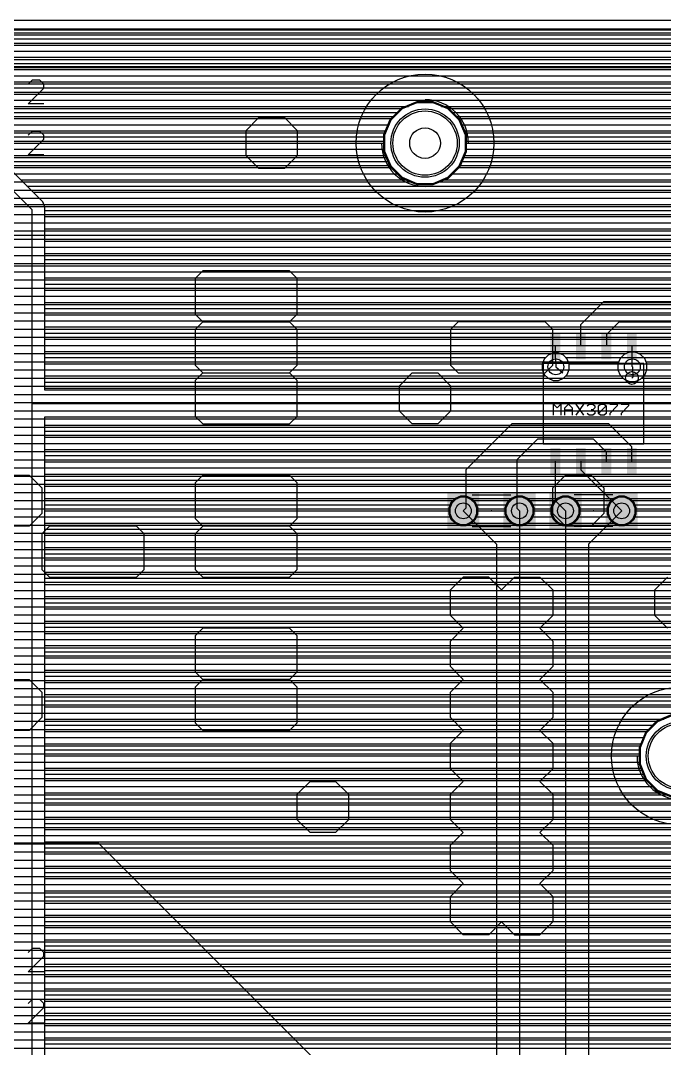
# Model space of a CAD drawing. Extents: x -0.45 to 6.54, y 0 to 7.98.
# Drawn here: x 3.868 to 5.129, y 5.967 to 7.98 of the extents above; entities that cross this region are included whole.
import ezdxf

# ---------------------------------------------------------------- set-up
doc = ezdxf.new("R2010")
doc.units = 0
for name, color, linetype in [('1', 22, 'CONTINUOUS'), ('15', 2, 'CONTINUOUS'), ('16', 175, 'CONTINUOUS'), ('18', 4, 'CONTINUOUS'), ('19', 53, 'CONTINUOUS'), ('2', 3, 'CONTINUOUS'), ('20', 6, 'CONTINUOUS'), ('21', 253, 'CONTINUOUS'), ('22', 253, 'CONTINUOUS'), ('23', 7, 'CONTINUOUS'), ('49', 253, 'CONTINUOUS'), ('51', 253, 'CONTINUOUS')]:
    doc.layers.add(name, color=color, linetype=linetype)

# ---------------------------------------------------------------- blocks, each defined once
blk = doc.blocks.new('RECT')
blk.add_solid([(-0.5, -0.5), (0.5, -0.5), (-0.5, 0.5), (0.5, 0.5)])
blk = doc.blocks.new('ROUNDV')
blk.add_circle((0, 0), 0.5)

msp = doc.modelspace()

# ---------------------------------------------------------------- linework, layer by layer
at = {"layer": '1'}
for p, q in [((4.965, 7.385), (5.01, 7.43)), ((5.01, 7.43), (5.64, 7.43)), ((5.016, 7.366), (5.04, 7.39)), ((5.04, 7.39), (5.7, 7.39)), ((4.965, 7.3425), (4.965, 7.385)), ((5.016, 7.3435), (5.016, 7.366)), ((4.915, 7.3425), (4.915, 7.325)), ((5.016, 7.3435), (5.015, 7.3425)), ((5.065, 7.3425), (5.065, 7.303)), ((4.915, 7.325), (4.916, 7.302)), ((5.065, 7.303), (5.066, 7.302)), ((4.83, 7.19), (4.74, 7.1)), ((5.02, 7.19), (4.83, 7.19)), ((5.065, 7.145), (5.02, 7.19)), ((4.88, 7.16), (4.84, 7.12)), ((4.99, 7.16), (4.88, 7.16)), ((5.015, 7.135), (4.99, 7.16)), ((5.015, 7.1175), (5.015, 7.135)), ((5.065, 7.1175), (5.065, 7.145)), ((4.84, 7.12), (4.84, 7.025118)), ((4.915, 7.1175), (4.915, 7.039882)), ((4.965, 7.1175), (4.965, 7.100118)), ((4.74, 7.1), (4.74, 7.025118)), ((4.965, 7.100118), (5.045118, 7.02)), ((4.74, 7.025118), (4.734882, 7.02)), ((4.84, 7.025118), (4.845118, 7.02)), ((4.915, 7.039882), (4.934882, 7.02)), ((4.734882, 7.02), (4.735, 7.02)), ((4.845118, 7.02), (4.845, 7.02)), ((4.934882, 7.02), (4.935, 7.02)), ((5.045118, 7.02), (5.045, 7.02)), ((3.82, 6.37), (4.02, 6.37)), ((4.02, 6.37), (5.29, 5.1))]:
    msp.add_line(p, q, dxfattribs=at)
at = {"layer": '15'}
for p, q in [((3.71, 7.62), (5.54, 7.62)), ((3.75, 7.56), (5.58, 7.56)), ((3.79, 7.5), (5.62, 7.5)), ((4.735, 7.02), (4.8, 6.955)), ((4.845, 7.02), (4.845, 3.875)), ((4.935, 7.02), (4.935, 4.005)), ((5.045, 7.02), (4.98, 6.955)), ((4.8, 6.955), (4.8, 3.83)), ((4.98, 6.955), (4.98, 4.11))]:
    msp.add_line(p, q, dxfattribs=at)
at = {"layer": '16'}
for p, q in [((0.140823, 7.952), (6.239177, 7.952)), ((0.2, 7.962), (6.18, 7.962)), ((0.107108, 7.936), (6.272892, 7.936)), ((0.085484, 7.92), (6.294515, 7.92)), ((0.368488, 7.904), (6.312436, 7.904)), ((0.40224, 7.888), (6.325196, 7.888)), ((3.788811, 7.872), (5.331189, 7.872)), ((3.803, 7.856), (5.317, 7.856)), ((3.803, 7.84), (5.317, 7.84)), ((3.803, 7.824), (5.317, 7.824)), ((4.64389, 7.82099), (4.614123, 7.80866)), ((4.67611, 7.82099), (4.64389, 7.82099)), ((4.705877, 7.80866), (4.67611, 7.82099)), ((0.443, 7.792), (4.597463, 7.792)), ((3.788811, 7.808), (4.613463, 7.808)), ((4.614123, 7.80866), (4.59134, 7.785877)), ((4.72866, 7.785877), (4.705877, 7.80866)), ((4.706537, 7.808), (5.331189, 7.808)), ((4.722537, 7.792), (6.361326, 7.792)), ((3.784811, 7.776), (4.587249, 7.776)), ((4.59134, 7.785877), (4.57901, 7.75611)), ((4.74099, 7.75611), (4.72866, 7.785877)), ((4.732751, 7.776), (5.335189, 7.776)), ((3.800811, 7.76), (4.580621, 7.76)), ((4.57901, 7.75611), (4.57901, 7.72389)), ((4.739379, 7.76), (5.319189, 7.76)), ((4.74099, 7.72389), (4.74099, 7.75611)), ((3.803, 7.744), (4.57901, 7.744)), ((4.74099, 7.744), (5.317, 7.744)), ((3.792811, 7.712), (4.583935, 7.712)), ((3.803, 7.728), (4.57901, 7.728)), ((4.57901, 7.72389), (4.59134, 7.694123)), ((4.72866, 7.694123), (4.74099, 7.72389)), ((4.736065, 7.712), (5.327189, 7.712)), ((4.74099, 7.728), (5.317, 7.728)), ((3.683882, 7.696), (4.590562, 7.696)), ((4.59134, 7.694123), (4.614123, 7.67134)), ((4.705877, 7.67134), (4.72866, 7.694123)), ((4.729437, 7.696), (6.136118, 7.696)), ((0.018, 7.68), (4.605463, 7.68)), ((4.614123, 7.67134), (4.64389, 7.65901)), ((4.67611, 7.65901), (4.705877, 7.67134)), ((4.714537, 7.68), (6.362, 7.68)), ((0.018, 7.664), (4.631843, 7.664)), ((4.64389, 7.65901), (4.67611, 7.65901)), ((4.688157, 7.664), (6.362, 7.664)), ((0.018, 7.648), (6.362, 7.648)), ((0.018, 7.632), (6.362, 7.632)), ((0.018, 7.616), (6.362, 7.616)), ((0.018, 7.6), (6.362, 7.6)), ((0.018, 7.584), (6.362, 7.584)), ((0.018, 7.568), (6.362, 7.568)), ((0.018, 7.552), (6.362, 7.552)), ((0.018, 7.536), (6.362, 7.536)), ((0.018, 7.52), (6.362, 7.52)), ((0.018, 7.504), (6.362, 7.504)), ((0.018, 7.488), (6.362, 7.488)), ((0.018, 7.472), (6.362, 7.472)), ((0.018, 7.456), (6.362, 7.456)), ((0.018, 7.44), (6.362, 7.44)), ((0.018, 7.424), (6.362, 7.424)), ((0.018, 7.408), (6.362, 7.408)), ((0.018, 7.392), (6.362, 7.392)), ((0.018, 7.376), (6.362, 7.376)), ((0.018, 7.36), (6.362, 7.36)), ((0.018, 7.344), (6.362, 7.344)), ((0.018, 7.328), (5.054296, 7.328)), ((5.060331, 7.3305), (5.049856, 7.326161)), ((5.071669, 7.3305), (5.060331, 7.3305)), ((5.082144, 7.326161), (5.071669, 7.3305)), ((5.077704, 7.328), (6.362, 7.328)), ((0.018, 7.312), (5.039294, 7.312)), ((5.041839, 7.318144), (5.0375, 7.307669)), ((5.0375, 7.307669), (5.0375, 7.296331)), ((5.049856, 7.326161), (5.041839, 7.318144)), ((5.090161, 7.318144), (5.082144, 7.326161)), ((5.0945, 7.307669), (5.090161, 7.318144)), ((5.092706, 7.312), (6.362, 7.312)), ((5.0945, 7.296331), (5.0945, 7.307669)), ((0.018, 7.296), (5.037637, 7.296)), ((4.916, 7.302), (4.93, 7.29)), ((5.0375, 7.296331), (5.041839, 7.285856)), ((5.090161, 7.285856), (5.0945, 7.296331)), ((5.094363, 7.296), (6.362, 7.296)), ((0.018, 7.28), (5.047695, 7.28)), ((5.041839, 7.285856), (5.049856, 7.277839)), ((5.049856, 7.277839), (5.060331, 7.2735)), ((5.060331, 7.2735), (5.071669, 7.2735)), ((5.071669, 7.2735), (5.082144, 7.277839)), ((5.082144, 7.277839), (5.090161, 7.285856)), ((5.084305, 7.28), (6.362, 7.28)), ((0.018, 7.264), (6.362, 7.264)), ((0.018, 7.248), (6.362, 7.248)), ((0.018, 7.232), (6.362, 7.232)), ((0.018, 7.216), (6.362, 7.216)), ((0.018, 7.2), (6.362, 7.2)), ((0.018, 7.184), (6.362, 7.184)), ((0.018, 7.168), (6.362, 7.168)), ((0.018, 7.152), (6.362, 7.152)), ((0.018, 7.136), (6.362, 7.136)), ((0.018, 7.12), (6.362, 7.12)), ((0.018, 7.104), (6.362, 7.104)), ((0.018, 7.088), (6.362, 7.088)), ((0.018, 7.072), (6.362, 7.072)), ((0.018, 7.056), (6.362, 7.056)), ((4.729331, 7.0485), (4.718856, 7.044161)), ((4.740669, 7.0485), (4.729331, 7.0485)), ((4.751144, 7.044161), (4.740669, 7.0485)), ((4.839331, 7.0485), (4.828856, 7.044161)), ((4.850669, 7.0485), (4.839331, 7.0485)), ((4.861144, 7.044161), (4.850669, 7.0485)), ((4.929331, 7.0485), (4.918856, 7.044161)), ((4.940669, 7.0485), (4.929331, 7.0485)), ((4.951144, 7.044161), (4.940669, 7.0485)), ((5.039331, 7.0485), (5.028856, 7.044161)), ((5.050669, 7.0485), (5.039331, 7.0485)), ((5.061144, 7.044161), (5.050669, 7.0485)), ((0.018, 7.04), (4.714695, 7.04)), ((4.710839, 7.036144), (4.7065, 7.025669)), ((4.7065, 7.025669), (4.7065, 7.014331)), ((4.718856, 7.044161), (4.710839, 7.036144)), ((4.759161, 7.036144), (4.751144, 7.044161)), ((4.755305, 7.04), (4.824695, 7.04)), ((4.7635, 7.025669), (4.759161, 7.036144)), ((4.7635, 7.014331), (4.7635, 7.025669)), ((4.820839, 7.036144), (4.8165, 7.025669)), ((4.8165, 7.025669), (4.8165, 7.014331)), ((4.828856, 7.044161), (4.820839, 7.036144)), ((4.869161, 7.036144), (4.861144, 7.044161)), ((4.865305, 7.04), (4.914695, 7.04)), ((4.8735, 7.025669), (4.869161, 7.036144)), ((4.8735, 7.014331), (4.8735, 7.025669)), ((4.910839, 7.036144), (4.9065, 7.025669)), ((4.9065, 7.025669), (4.9065, 7.014331)), ((4.918856, 7.044161), (4.910839, 7.036144)), ((4.959161, 7.036144), (4.951144, 7.044161)), ((4.955305, 7.04), (5.024695, 7.04)), ((4.9635, 7.025669), (4.959161, 7.036144)), ((4.9635, 7.014331), (4.9635, 7.025669)), ((5.020839, 7.036144), (5.0165, 7.025669)), ((5.0165, 7.025669), (5.0165, 7.014331)), ((5.028856, 7.044161), (5.020839, 7.036144)), ((5.069161, 7.036144), (5.061144, 7.044161)), ((5.065305, 7.04), (6.362, 7.04)), ((5.0735, 7.025669), (5.069161, 7.036144)), ((5.0735, 7.014331), (5.0735, 7.025669)), ((0.018, 7.024), (4.7065, 7.024)), ((0.018, 7.008), (4.709122, 7.008)), ((4.7065, 7.014331), (4.710839, 7.003856)), ((4.759161, 7.003856), (4.7635, 7.014331)), ((4.760877, 7.008), (4.819122, 7.008)), ((4.7635, 7.024), (4.8165, 7.024)), ((4.8165, 7.014331), (4.820839, 7.003856)), ((4.869161, 7.003856), (4.8735, 7.014331)), ((4.870877, 7.008), (4.909122, 7.008)), ((4.8735, 7.024), (4.9065, 7.024)), ((4.9065, 7.014331), (4.910839, 7.003856)), ((4.959161, 7.003856), (4.9635, 7.014331)), ((4.960877, 7.008), (5.019122, 7.008)), ((4.9635, 7.024), (5.0165, 7.024)), ((5.0165, 7.014331), (5.020839, 7.003856)), ((5.069161, 7.003856), (5.0735, 7.014331)), ((5.070877, 7.008), (6.362, 7.008)), ((5.0735, 7.024), (6.362, 7.024)), ((0.018, 6.992), (4.728124, 6.992)), ((4.710839, 7.003856), (4.718856, 6.995839)), ((4.718856, 6.995839), (4.729331, 6.9915)), ((4.729331, 6.9915), (4.740669, 6.9915)), ((4.740669, 6.9915), (4.751144, 6.995839)), ((4.741876, 6.992), (4.838124, 6.992)), ((4.751144, 6.995839), (4.759161, 7.003856)), ((4.820839, 7.003856), (4.828856, 6.995839)), ((4.828856, 6.995839), (4.839331, 6.9915)), ((4.839331, 6.9915), (4.850669, 6.9915)), ((4.850669, 6.9915), (4.861144, 6.995839)), ((4.851876, 6.992), (4.928124, 6.992)), ((4.861144, 6.995839), (4.869161, 7.003856)), ((4.910839, 7.003856), (4.918856, 6.995839)), ((4.918856, 6.995839), (4.929331, 6.9915)), ((4.929331, 6.9915), (4.940669, 6.9915)), ((4.940669, 6.9915), (4.951144, 6.995839)), ((4.941876, 6.992), (5.038124, 6.992)), ((4.951144, 6.995839), (4.959161, 7.003856)), ((5.020839, 7.003856), (5.028856, 6.995839)), ((5.028856, 6.995839), (5.039331, 6.9915)), ((5.039331, 6.9915), (5.050669, 6.9915)), ((5.050669, 6.9915), (5.061144, 6.995839)), ((5.051876, 6.992), (6.362, 6.992)), ((5.061144, 6.995839), (5.069161, 7.003856)), ((0.018, 6.976), (6.362, 6.976)), ((0.018, 6.96), (6.362, 6.96)), ((0.018, 6.944), (6.362, 6.944)), ((0.018, 6.928), (6.362, 6.928)), ((0.018, 6.912), (6.362, 6.912)), ((0.018, 6.896), (6.362, 6.896)), ((0.018, 6.88), (6.362, 6.88)), ((0.018, 6.864), (6.362, 6.864)), ((0.018, 6.848), (6.362, 6.848)), ((0.018, 6.832), (6.362, 6.832)), ((0.018, 6.816), (6.362, 6.816)), ((0.018, 6.8), (6.362, 6.8)), ((0.018, 6.784), (6.362, 6.784)), ((0.018, 6.768), (6.362, 6.768)), ((0.018, 6.752), (6.362, 6.752)), ((0.018, 6.736), (6.362, 6.736)), ((0.018, 6.72), (6.362, 6.72)), ((0.018, 6.704), (6.362, 6.704)), ((0.018, 6.688), (6.362, 6.688)), ((0.018, 6.672), (6.362, 6.672)), ((0.018, 6.656), (6.362, 6.656)), ((0.018, 6.64), (6.362, 6.64)), ((0.018, 6.624), (6.362, 6.624)), ((0.018, 6.608), (5.113463, 6.608)), ((5.114123, 6.60866), (5.09134, 6.585877)), ((5.14389, 6.62099), (5.114123, 6.60866)), ((0.018, 6.592), (5.097463, 6.592)), ((5.09134, 6.585877), (5.07901, 6.55611)), ((0.018, 6.576), (5.087249, 6.576)), ((0.018, 6.56), (5.080621, 6.56)), ((0.018, 6.544), (5.07901, 6.544)), ((5.07901, 6.55611), (5.07901, 6.52389)), ((0.018, 6.528), (5.07901, 6.528)), ((5.07901, 6.52389), (5.09134, 6.494123)), ((0.283146, 6.512), (5.083935, 6.512)), ((0.303414, 6.496), (5.090562, 6.496)), ((5.09134, 6.494123), (5.114123, 6.47134)), ((0.316458, 6.48), (5.105463, 6.48)), ((0.325696, 6.464), (5.131843, 6.464)), ((5.114123, 6.47134), (5.14389, 6.45901)), ((0.330136, 6.448), (6.362, 6.448)), ((0.333, 6.432), (6.362, 6.432)), ((0.333, 6.416), (6.362, 6.416)), ((0.325982, 6.384), (6.362, 6.384)), ((0.330269, 6.4), (6.362, 6.4)), ((0.316747, 6.368), (6.362, 6.368)), ((0.303914, 6.352), (6.362, 6.352)), ((0.284012, 6.336), (6.362, 6.336)), ((0.018, 6.32), (6.362, 6.32)), ((0.018, 6.304), (6.362, 6.304)), ((0.018, 6.288), (6.362, 6.288)), ((0.018, 6.272), (6.362, 6.272)), ((0.018, 6.256), (6.362, 6.256)), ((0.018, 6.24), (6.362, 6.24)), ((0.985809, 6.224), (6.362, 6.224)), ((1.842305, 6.208), (6.362, 6.208)), ((1.8485, 6.192), (6.362, 6.192)), ((3.784811, 6.176), (5.335189, 6.176)), ((3.800811, 6.16), (5.319189, 6.16)), ((3.803, 6.144), (5.317, 6.144)), ((3.803, 6.128), (5.317, 6.128)), ((3.792811, 6.112), (5.327189, 6.112)), ((1.0829, 6.096), (6.362, 6.096)), ((3.787882, 6.08), (5.339189, 6.08)), ((3.803882, 6.064), (5.323189, 6.064)), ((3.808, 6.048), (5.317, 6.048)), ((3.808, 6.032), (5.317, 6.032)), ((3.787882, 6), (5.339189, 6)), ((3.803882, 6.016), (5.323189, 6.016)), ((0.018, 5.984), (6.362, 5.984)), ((0.018, 5.968), (6.362, 5.968))]:
    msp.add_line(p, q, dxfattribs=at)
at = {"layer": '19'}
msp.add_line((3.76, 7.84), (6.26, 7.84), dxfattribs=at)
at = {"layer": '2'}
for p, q in [((0.149417, 7.956), (6.230583, 7.956)), ((0.2, 7.964), (6.18, 7.964)), ((0.097344, 7.932), (6.282655, 7.932)), ((0.119139, 7.944), (6.260861, 7.944)), ((0.082297, 7.92), (6.297703, 7.92)), ((0.068211, 7.908), (6.311788, 7.908)), ((0.384383, 7.896), (6.321358, 7.896)), ((0.403835, 7.884), (6.330928, 7.884)), ((3.785983, 7.872), (5.334017, 7.872)), ((3.796094, 7.86), (5.323906, 7.86)), ((3.801, 7.848), (5.319, 7.848)), ((3.801, 7.836), (5.319, 7.836)), ((3.789983, 7.812), (4.627413, 7.812)), ((3.79775, 7.824), (5.322249, 7.824)), ((4.644288, 7.81899), (4.615256, 7.806964)), ((4.675712, 7.81899), (4.644288, 7.81899)), ((4.704744, 7.806964), (4.675712, 7.81899)), ((4.692587, 7.812), (5.330017, 7.812)), ((3.77057, 7.8), (4.608291, 7.8)), ((4.615256, 7.806964), (4.593036, 7.784744)), ((4.726964, 7.784744), (4.704744, 7.806964)), ((4.711708, 7.8), (5.34943, 7.8)), ((0.440008, 7.788), (4.596291, 7.788)), ((3.780226, 7.776), (4.589414, 7.776)), ((4.593036, 7.784744), (4.58101, 7.755712)), ((4.723708, 7.788), (6.363551, 7.788)), ((4.73899, 7.755712), (4.726964, 7.784744)), ((4.730586, 7.776), (5.339774, 7.776)), ((3.793983, 7.764), (4.584443, 7.764)), ((3.799407, 7.752), (4.58101, 7.752)), ((4.58101, 7.755712), (4.58101, 7.724288)), ((4.735557, 7.764), (5.326017, 7.764)), ((4.73899, 7.724288), (4.73899, 7.755712)), ((4.73899, 7.752), (5.320593, 7.752)), ((3.76, 7.74), (3.89, 7.61)), ((3.801, 7.74), (4.58101, 7.74)), ((3.904728, 7.632042), (3.801, 7.735769)), ((4.73899, 7.74), (5.319, 7.74)), ((3.808769, 7.728), (4.58101, 7.728)), ((3.820769, 7.716), (4.584443, 7.716)), ((4.58101, 7.724288), (4.593036, 7.695256)), ((4.726964, 7.695256), (4.73899, 7.724288)), ((4.735557, 7.716), (5.326017, 7.716)), ((4.73899, 7.728), (5.320592, 7.728)), ((3.832769, 7.704), (4.589414, 7.704)), ((3.844769, 7.692), (4.596291, 7.692)), ((4.593036, 7.695256), (4.615256, 7.673036)), ((4.704744, 7.673036), (4.726964, 7.695256)), ((4.723709, 7.692), (6.27123, 7.692)), ((4.730586, 7.704), (5.339773, 7.704)), ((3.856769, 7.68), (4.608291, 7.68)), ((4.615256, 7.673036), (4.644288, 7.66101)), ((4.675712, 7.66101), (4.704744, 7.673036)), ((4.711709, 7.68), (6.28323, 7.68)), ((3.868769, 7.668), (4.627413, 7.668)), ((3.880769, 7.656), (6.304, 7.656)), ((4.644288, 7.66101), (4.675712, 7.66101)), ((4.692587, 7.668), (6.29523, 7.668)), ((3.892769, 7.644), (6.304, 7.644)), ((3.912042, 7.624728), (3.904728, 7.632042)), ((3.904769, 7.632), (6.304, 7.632)), ((3.89, 7.61), (3.89, 7.23)), ((3.916, 7.615172), (3.912042, 7.624728)), ((3.914, 7.62), (6.304, 7.62)), ((3.916, 7.256), (3.916, 7.615172)), ((3.916, 7.608), (6.304, 7.608)), ((3.916, 7.596), (6.304, 7.596)), ((3.916, 7.584), (6.304, 7.584)), ((3.916, 7.572), (6.304, 7.572)), ((3.916, 7.56), (6.304, 7.56)), ((3.916, 7.548), (6.304, 7.548)), ((3.916, 7.536), (6.304, 7.536)), ((3.916, 7.524), (6.304, 7.524)), ((3.916, 7.512), (6.304, 7.512)), ((3.916, 7.5), (6.304, 7.5)), ((3.916, 7.488), (6.304, 7.488)), ((3.916, 7.476), (6.304, 7.476)), ((3.916, 7.464), (6.304, 7.464)), ((3.916, 7.452), (6.304, 7.452)), ((3.916, 7.44), (6.304, 7.44)), ((3.916, 7.428), (6.304, 7.428)), ((3.916, 7.416), (6.304, 7.416)), ((3.916, 7.404), (6.304, 7.404)), ((3.916, 7.392), (6.304, 7.392)), ((3.916, 7.38), (6.304, 7.38)), ((3.916, 7.368), (6.304, 7.368)), ((3.916, 7.356), (6.304, 7.356)), ((3.916, 7.344), (6.304, 7.344)), ((3.916, 7.332), (6.304, 7.332)), ((4.910729, 7.3285), (4.900989, 7.324466)), ((4.921271, 7.3285), (4.910729, 7.3285)), ((4.931011, 7.324466), (4.921271, 7.3285)), ((3.916, 7.32), (4.896523, 7.32)), ((3.916, 7.308), (4.889802, 7.308)), ((4.893534, 7.317011), (4.8895, 7.307271)), ((4.8895, 7.307271), (4.8895, 7.296729)), ((4.900989, 7.324466), (4.893534, 7.317011)), ((4.938466, 7.317011), (4.931011, 7.324466)), ((4.935477, 7.32), (6.304, 7.32)), ((4.9425, 7.307271), (4.938466, 7.317011)), ((4.942198, 7.308), (6.304, 7.308)), ((4.9425, 7.296729), (4.9425, 7.307271)), ((3.916, 7.296), (4.889802, 7.296)), ((4.8895, 7.296729), (4.893534, 7.286989)), ((4.893534, 7.286989), (4.900989, 7.279534)), ((4.931011, 7.279534), (4.938466, 7.286989)), ((4.938466, 7.286989), (4.9425, 7.296729)), ((4.942198, 7.296), (6.304, 7.296)), ((5.066, 7.302), (5.067, 7.282)), ((3.916, 7.284), (4.896523, 7.284)), ((3.916, 7.272), (6.304, 7.272)), ((4.900989, 7.279534), (4.910729, 7.2755)), ((4.910729, 7.2755), (4.921271, 7.2755)), ((4.921271, 7.2755), (4.931011, 7.279534)), ((4.935477, 7.284), (6.304, 7.284)), ((5.067, 7.282), (5.065, 7.28)), ((3.916, 7.26), (6.304, 7.26)), ((6.304, 7.256), (3.916, 7.256)), ((3.89, 7.23), (6.33, 7.23)), ((3.89, 7.23), (3.89, 4.75)), ((3.916, 4.744828), (3.916, 7.204)), ((3.916, 7.204), (6.304, 7.204)), ((3.916, 7.2), (6.304, 7.2)), ((3.916, 7.188), (6.304, 7.188)), ((3.916, 7.176), (6.304, 7.176)), ((3.916, 7.164), (6.304, 7.164)), ((3.916, 7.152), (6.304, 7.152)), ((3.916, 7.14), (6.304, 7.14)), ((3.916, 7.128), (6.304, 7.128)), ((3.916, 7.116), (6.304, 7.116)), ((3.916, 7.104), (6.304, 7.104)), ((3.916, 7.092), (6.304, 7.092)), ((3.916, 7.08), (6.304, 7.08)), ((3.916, 7.068), (6.304, 7.068)), ((3.916, 7.056), (6.304, 7.056)), ((4.729729, 7.0465), (4.719989, 7.042466)), ((4.740271, 7.0465), (4.729729, 7.0465)), ((4.750011, 7.042466), (4.740271, 7.0465)), ((4.839729, 7.0465), (4.829989, 7.042466)), ((4.850271, 7.0465), (4.839729, 7.0465)), ((4.860011, 7.042466), (4.850271, 7.0465)), ((4.929729, 7.0465), (4.919989, 7.042466)), ((4.940271, 7.0465), (4.929729, 7.0465)), ((4.950011, 7.042466), (4.940271, 7.0465)), ((5.039729, 7.0465), (5.029989, 7.042466)), ((5.050271, 7.0465), (5.039729, 7.0465)), ((5.060011, 7.042466), (5.050271, 7.0465)), ((3.916, 7.044), (4.723694, 7.044)), ((3.916, 7.032), (4.711287, 7.032)), ((4.712534, 7.035011), (4.7085, 7.025271)), ((4.7085, 7.025271), (4.7085, 7.014729)), ((4.719989, 7.042466), (4.712534, 7.035011)), ((4.746306, 7.044), (4.833694, 7.044)), ((4.757466, 7.035011), (4.750011, 7.042466)), ((4.7615, 7.025271), (4.757466, 7.035011)), ((4.758713, 7.032), (4.821287, 7.032)), ((4.7615, 7.014729), (4.7615, 7.025271)), ((4.822534, 7.035011), (4.8185, 7.025271)), ((4.8185, 7.025271), (4.8185, 7.014729)), ((4.829989, 7.042466), (4.822534, 7.035011)), ((4.856306, 7.044), (4.923694, 7.044)), ((4.867466, 7.035011), (4.860011, 7.042466)), ((4.8715, 7.025271), (4.867466, 7.035011)), ((4.868713, 7.032), (4.911287, 7.032)), ((4.8715, 7.014729), (4.8715, 7.025271)), ((4.912534, 7.035011), (4.9085, 7.025271)), ((4.9085, 7.025271), (4.9085, 7.014729)), ((4.919989, 7.042466), (4.912534, 7.035011)), ((4.946306, 7.044), (5.033694, 7.044)), ((4.957466, 7.035011), (4.950011, 7.042466)), ((4.9615, 7.025271), (4.957466, 7.035011)), ((4.958713, 7.032), (5.021287, 7.032)), ((4.9615, 7.014729), (4.9615, 7.025271)), ((5.022534, 7.035011), (5.0185, 7.025271)), ((5.0185, 7.025271), (5.0185, 7.014729)), ((5.029989, 7.042466), (5.022534, 7.035011)), ((5.056306, 7.044), (6.304, 7.044)), ((5.067466, 7.035011), (5.060011, 7.042466)), ((5.0715, 7.025271), (5.067466, 7.035011)), ((5.068713, 7.032), (6.304, 7.032)), ((5.0715, 7.014729), (5.0715, 7.025271)), ((3.916, 7.02), (4.7085, 7.02)), ((3.916, 7.008), (4.711287, 7.008)), ((4.7085, 7.014729), (4.712534, 7.004989)), ((4.712534, 7.004989), (4.719989, 6.997534)), ((4.750011, 6.997534), (4.757466, 7.004989)), ((4.757466, 7.004989), (4.7615, 7.014729)), ((4.758713, 7.008), (4.821287, 7.008)), ((4.7615, 7.02), (4.8185, 7.02)), ((4.8185, 7.014729), (4.822534, 7.004989)), ((4.822534, 7.004989), (4.829989, 6.997534)), ((4.860011, 6.997534), (4.867466, 7.004989)), ((4.867466, 7.004989), (4.8715, 7.014729)), ((4.868713, 7.008), (4.911287, 7.008)), ((4.8715, 7.02), (4.9085, 7.02)), ((4.9085, 7.014729), (4.912534, 7.004989)), ((4.912534, 7.004989), (4.919989, 6.997534)), ((4.950011, 6.997534), (4.957466, 7.004989)), ((4.957466, 7.004989), (4.9615, 7.014729)), ((4.958713, 7.008), (5.021287, 7.008)), ((4.9615, 7.02), (5.0185, 7.02)), ((5.0185, 7.014729), (5.022534, 7.004989)), ((5.022534, 7.004989), (5.029989, 6.997534)), ((5.060011, 6.997534), (5.067466, 7.004989)), ((5.067466, 7.004989), (5.0715, 7.014729)), ((5.068713, 7.008), (6.304, 7.008)), ((5.0715, 7.02), (6.304, 7.02)), ((3.916, 6.996), (4.723693, 6.996)), ((4.719989, 6.997534), (4.729729, 6.9935)), ((4.729729, 6.9935), (4.740271, 6.9935)), ((4.740271, 6.9935), (4.750011, 6.997534)), ((4.746307, 6.996), (4.833693, 6.996)), ((4.829989, 6.997534), (4.839729, 6.9935)), ((4.839729, 6.9935), (4.850271, 6.9935)), ((4.850271, 6.9935), (4.860011, 6.997534)), ((4.856307, 6.996), (4.923693, 6.996)), ((4.919989, 6.997534), (4.929729, 6.9935)), ((4.929729, 6.9935), (4.940271, 6.9935)), ((4.940271, 6.9935), (4.950011, 6.997534)), ((4.946307, 6.996), (5.033693, 6.996)), ((5.029989, 6.997534), (5.039729, 6.9935)), ((5.039729, 6.9935), (5.050271, 6.9935)), ((5.050271, 6.9935), (5.060011, 6.997534)), ((5.056307, 6.996), (6.304, 6.996)), ((3.916, 6.984), (6.304, 6.984)), ((3.916, 6.972), (6.304, 6.972)), ((3.916, 6.96), (6.304, 6.96)), ((3.916, 6.948), (6.304, 6.948)), ((3.916, 6.936), (6.304, 6.936)), ((3.916, 6.924), (6.304, 6.924)), ((3.916, 6.912), (6.304, 6.912)), ((3.916, 6.9), (6.304, 6.9)), ((3.916, 6.888), (6.304, 6.888)), ((3.916, 6.876), (6.304, 6.876)), ((3.916, 6.864), (6.304, 6.864)), ((3.916, 6.852), (6.304, 6.852)), ((3.916, 6.84), (6.304, 6.84)), ((3.916, 6.828), (6.304, 6.828)), ((3.916, 6.816), (6.304, 6.816)), ((3.916, 6.804), (6.304, 6.804)), ((3.916, 6.792), (6.304, 6.792)), ((3.916, 6.78), (6.304, 6.78)), ((3.916, 6.768), (6.304, 6.768)), ((3.916, 6.756), (6.304, 6.756)), ((3.916, 6.744), (6.304, 6.744)), ((3.916, 6.732), (6.304, 6.732)), ((3.916, 6.72), (6.304, 6.72)), ((3.916, 6.708), (6.304, 6.708)), ((3.916, 6.696), (6.304, 6.696)), ((3.916, 6.684), (6.304, 6.684)), ((3.916, 6.672), (6.304, 6.672)), ((3.916, 6.66), (6.304, 6.66)), ((3.916, 6.648), (6.304, 6.648)), ((3.916, 6.636), (6.304, 6.636)), ((3.916, 6.624), (6.304, 6.624)), ((3.916, 6.612), (5.127413, 6.612)), ((5.115256, 6.606964), (5.093036, 6.584744)), ((5.144288, 6.61899), (5.115256, 6.606964)), ((3.916, 6.6), (5.108291, 6.6)), ((3.916, 6.588), (5.096291, 6.588)), ((5.093036, 6.584744), (5.08101, 6.555712)), ((3.916, 6.576), (5.089414, 6.576)), ((3.916, 6.564), (5.084443, 6.564)), ((3.916, 6.552), (5.08101, 6.552)), ((5.08101, 6.555712), (5.08101, 6.524288)), ((3.916, 6.54), (5.08101, 6.54)), ((3.916, 6.528), (5.08101, 6.528)), ((5.08101, 6.524288), (5.093036, 6.495256)), ((3.916, 6.516), (5.084443, 6.516)), ((3.916, 6.504), (5.089414, 6.504)), ((3.916, 6.492), (5.096291, 6.492)), ((5.093036, 6.495256), (5.115256, 6.473036)), ((3.916, 6.48), (5.108291, 6.48)), ((3.916, 6.468), (5.127413, 6.468)), ((5.115256, 6.473036), (5.144288, 6.46101)), ((3.916, 6.456), (6.304, 6.456)), ((3.916, 6.444), (6.304, 6.444)), ((3.916, 6.432), (6.304, 6.432)), ((3.916, 6.42), (6.304, 6.42)), ((3.916, 6.408), (6.304, 6.408)), ((3.916, 6.396), (6.304, 6.396)), ((3.916, 6.384), (6.304, 6.384)), ((3.916, 6.372), (6.304, 6.372)), ((3.916, 6.36), (6.304, 6.36)), ((3.916, 6.348), (6.304, 6.348)), ((3.916, 6.336), (6.304, 6.336)), ((3.916, 6.324), (6.304, 6.324)), ((3.916, 6.312), (6.304, 6.312)), ((3.916, 6.3), (6.304, 6.3)), ((3.916, 6.288), (6.304, 6.288)), ((3.916, 6.276), (6.304, 6.276)), ((3.916, 6.264), (6.304, 6.264)), ((3.916, 6.252), (6.304, 6.252)), ((3.916, 6.24), (6.304, 6.24)), ((3.916, 6.228), (6.304, 6.228)), ((3.916, 6.216), (6.304, 6.216)), ((3.916, 6.204), (6.304, 6.204)), ((3.916, 6.192), (6.304, 6.192)), ((3.916, 6.18), (5.349431, 6.18)), ((3.916, 6.168), (5.330017, 6.168)), ((3.916, 6.156), (5.322249, 6.156)), ((3.916, 6.144), (5.319, 6.144)), ((3.916, 6.132), (5.319, 6.132)), ((3.916, 6.12), (5.323906, 6.12)), ((3.916, 6.108), (5.334017, 6.108)), ((3.916, 6.096), (6.304, 6.096)), ((3.916, 6.084), (6.304, 6.084)), ((3.916, 6.072), (5.334017, 6.072)), ((3.916, 6.06), (5.323906, 6.06)), ((3.916, 6.048), (5.319, 6.048)), ((3.916, 6.036), (5.319, 6.036)), ((3.916, 6.024), (5.322249, 6.024)), ((3.916, 6.012), (5.330017, 6.012)), ((3.916, 6), (5.34943, 6)), ((3.916, 5.988), (6.304, 5.988)), ((3.916, 5.976), (6.304, 5.976))]:
    msp.add_line(p, q, dxfattribs=at)
at = {"layer": '20'}
msp.add_line((6.18, 7.98), (0.2, 7.98), dxfattribs=at)
for centre in [(4.66, 7.74), (5.16, 6.54)]:
    msp.add_circle(centre, 0.06299, dxfattribs=at)
at = {"layer": '21'}
for p, q in [((3.890712, 7.863039), (3.883039, 7.855366)), ((3.906059, 7.863039), (3.890712, 7.863039)), ((3.913732, 7.855366), (3.906059, 7.863039)), ((3.913732, 7.847693), (3.913732, 7.855366)), ((3.883039, 7.817), (3.913732, 7.847693)), ((3.913732, 7.817), (3.883039, 7.817)), ((3.890712, 7.763039), (3.883039, 7.755366)), ((3.906059, 7.763039), (3.890712, 7.763039)), ((3.913732, 7.755366), (3.906059, 7.763039)), ((3.913732, 7.747693), (3.913732, 7.755366)), ((3.883039, 7.717), (3.913732, 7.747693)), ((3.913732, 7.717), (3.883039, 7.717)), ((5.088425, 7.30874), (4.891575, 7.30874)), ((4.891575, 7.30874), (4.891575, 7.15126)), ((5.088425, 7.15126), (5.088425, 7.30874)), ((4.911308, 7.207), (4.911308, 7.229019)), ((4.911308, 7.229019), (4.918647, 7.221679)), ((4.918647, 7.221679), (4.925987, 7.229019)), ((4.925987, 7.229019), (4.925987, 7.207)), ((4.933407, 7.221679), (4.940746, 7.229019)), ((4.940746, 7.229019), (4.948086, 7.221679)), ((4.955505, 7.229019), (4.970185, 7.207)), ((4.970185, 7.229019), (4.955505, 7.207)), ((4.977604, 7.225349), (4.981274, 7.229019)), ((4.981274, 7.229019), (4.988614, 7.229019)), ((4.988614, 7.229019), (4.992283, 7.225349)), ((4.999703, 7.225349), (5.003373, 7.229019)), ((5.003373, 7.229019), (5.010712, 7.229019)), ((5.010712, 7.229019), (5.014382, 7.225349)), ((5.021802, 7.229019), (5.036481, 7.229019)), ((5.036481, 7.229019), (5.036481, 7.225349)), ((5.043901, 7.229019), (5.05858, 7.229019)), ((5.05858, 7.229019), (5.05858, 7.225349)), ((4.933407, 7.207), (4.933407, 7.221679)), ((4.933407, 7.218009), (4.948086, 7.218009)), ((4.948086, 7.221679), (4.948086, 7.207)), ((4.981274, 7.207), (4.977604, 7.21067)), ((4.988614, 7.207), (4.981274, 7.207)), ((4.988614, 7.218009), (4.984944, 7.218009)), ((4.992283, 7.221679), (4.988614, 7.218009)), ((4.988614, 7.218009), (4.992283, 7.21434)), ((4.992283, 7.21067), (4.988614, 7.207)), ((4.992283, 7.225349), (4.992283, 7.221679)), ((4.992283, 7.21434), (4.992283, 7.21067)), ((4.999703, 7.21067), (4.999703, 7.225349)), ((4.999703, 7.21067), (5.014382, 7.225349)), ((5.003373, 7.207), (4.999703, 7.21067)), ((5.010712, 7.207), (5.003373, 7.207)), ((5.014382, 7.21067), (5.010712, 7.207)), ((5.014382, 7.225349), (5.014382, 7.21067)), ((5.036481, 7.225349), (5.021802, 7.21067)), ((5.021802, 7.21067), (5.021802, 7.207)), ((5.05858, 7.225349), (5.043901, 7.21067)), ((5.043901, 7.21067), (5.043901, 7.207)), ((4.891575, 7.15126), (5.088425, 7.15126)), ((3.890712, 6.163039), (3.883039, 6.155366)), ((3.906059, 6.163039), (3.890712, 6.163039)), ((3.913732, 6.155366), (3.906059, 6.163039)), ((3.883039, 6.117), (3.913732, 6.147693)), ((3.913732, 6.147693), (3.913732, 6.155366)), ((3.913732, 6.117), (3.883039, 6.117)), ((3.890712, 6.063039), (3.883039, 6.055366)), ((3.906059, 6.063039), (3.890712, 6.063039)), ((3.913732, 6.055366), (3.906059, 6.063039)), ((3.883039, 6.017), (3.913732, 6.047693)), ((3.913732, 6.047693), (3.913732, 6.055366)), ((3.913732, 6.017), (3.883039, 6.017))]:
    msp.add_line(p, q, dxfattribs=at)
at = {"layer": '22'}
msp.add_circle((5.065, 7.28), 0.0125, dxfattribs=at)
at = {"layer": '23'}
for p in [(4.99, 7.23), (4.79, 7.02), (4.99, 7.02)]:
    msp.add_point(p, dxfattribs=at)
at = {"layer": '49'}
for p, q in [((1.41, 7.89), (6.225, 7.89)), ((4.31, 7.765), (4.335, 7.79)), ((4.335, 7.79), (4.385, 7.79)), ((4.385, 7.79), (4.41, 7.765)), ((4.31, 7.715), (4.31, 7.765)), ((4.41, 7.765), (4.41, 7.715)), ((4.335, 7.69), (4.31, 7.715)), ((4.41, 7.715), (4.385, 7.69)), ((4.385, 7.69), (4.335, 7.69)), ((4.225, 7.49), (4.21, 7.475)), ((4.395, 7.49), (4.225, 7.49)), ((4.41, 7.475), (4.395, 7.49)), ((4.21, 7.475), (4.21, 7.405)), ((4.41, 7.405), (4.41, 7.475)), ((4.21, 7.405), (4.225, 7.39)), ((4.225, 7.39), (4.21, 7.375)), ((4.225, 7.39), (4.395, 7.39)), ((4.395, 7.39), (4.41, 7.405)), ((4.41, 7.375), (4.395, 7.39)), ((4.725, 7.39), (4.71, 7.375)), ((4.895, 7.39), (4.725, 7.39)), ((4.91, 7.375), (4.895, 7.39)), ((4.21, 7.375), (4.21, 7.305)), ((4.41, 7.305), (4.41, 7.375)), ((4.71, 7.375), (4.71, 7.305)), ((4.91, 7.305), (4.91, 7.375)), ((4.21, 7.305), (4.225, 7.29)), ((4.225, 7.29), (4.21, 7.275)), ((4.225, 7.29), (4.395, 7.29)), ((4.395, 7.29), (4.41, 7.305)), ((4.41, 7.275), (4.395, 7.29)), ((4.61, 7.265), (4.635, 7.29)), ((4.635, 7.29), (4.685, 7.29)), ((4.685, 7.29), (4.71, 7.265)), ((4.71, 7.305), (4.725, 7.29)), ((4.725, 7.29), (4.895, 7.29)), ((4.895, 7.29), (4.91, 7.305)), ((4.21, 7.275), (4.21, 7.205)), ((4.41, 7.205), (4.41, 7.275)), ((4.61, 7.215), (4.61, 7.265)), ((4.71, 7.265), (4.71, 7.215)), ((4.635, 7.19), (4.61, 7.215)), ((4.71, 7.215), (4.685, 7.19)), ((4.21, 7.205), (4.225, 7.19)), ((4.225, 7.19), (4.395, 7.19)), ((4.395, 7.19), (4.41, 7.205)), ((4.685, 7.19), (4.635, 7.19)), ((3.835, 7.09), (3.885, 7.09)), ((3.885, 7.09), (3.91, 7.065)), ((4.225, 7.09), (4.21, 7.075)), ((4.395, 7.09), (4.225, 7.09)), ((4.41, 7.075), (4.395, 7.09)), ((4.91, 7.065), (4.935, 7.09)), ((4.935, 7.09), (4.985, 7.09)), ((4.985, 7.09), (5.01, 7.065)), ((3.91, 7.065), (3.91, 7.015)), ((4.21, 7.075), (4.21, 7.005)), ((4.41, 7.005), (4.41, 7.075)), ((4.91, 7.015), (4.91, 7.065)), ((5.01, 7.065), (5.01, 7.015)), ((3.91, 7.015), (3.885, 6.99)), ((4.21, 7.005), (4.225, 6.99)), ((4.395, 6.99), (4.41, 7.005)), ((4.935, 6.99), (4.91, 7.015)), ((5.01, 7.015), (4.985, 6.99)), ((3.885, 6.99), (3.835, 6.99)), ((3.925, 6.99), (3.91, 6.975)), ((4.095, 6.99), (3.925, 6.99)), ((4.11, 6.975), (4.095, 6.99)), ((4.225, 6.99), (4.21, 6.975)), ((4.395, 6.99), (4.225, 6.99)), ((4.41, 6.975), (4.395, 6.99)), ((4.985, 6.99), (4.935, 6.99)), ((3.91, 6.975), (3.91, 6.905)), ((4.11, 6.905), (4.11, 6.975)), ((4.21, 6.975), (4.21, 6.905)), ((4.41, 6.905), (4.41, 6.975)), ((3.91, 6.905), (3.925, 6.89)), ((4.095, 6.89), (4.11, 6.905)), ((4.21, 6.905), (4.225, 6.89)), ((4.395, 6.89), (4.41, 6.905)), ((3.925, 6.89), (4.095, 6.89)), ((4.225, 6.89), (4.395, 6.89)), ((4.71, 6.865), (4.735, 6.89)), ((4.785, 6.89), (4.735, 6.89)), ((4.785, 6.89), (4.81, 6.865)), ((4.81, 6.865), (4.835, 6.89)), ((4.835, 6.89), (4.885, 6.89)), ((4.885, 6.89), (4.91, 6.865)), ((5.11, 6.865), (5.135, 6.89)), ((4.71, 6.815), (4.71, 6.865)), ((4.91, 6.865), (4.91, 6.815)), ((5.11, 6.815), (5.11, 6.865)), ((4.735, 6.79), (4.71, 6.815)), ((4.91, 6.815), (4.885, 6.79)), ((5.135, 6.79), (5.11, 6.815)), ((4.225, 6.79), (4.21, 6.775)), ((4.395, 6.79), (4.225, 6.79)), ((4.41, 6.775), (4.395, 6.79)), ((4.71, 6.765), (4.735, 6.79)), ((4.885, 6.79), (4.91, 6.765)), ((4.21, 6.775), (4.21, 6.705)), ((4.41, 6.705), (4.41, 6.775)), ((4.71, 6.715), (4.71, 6.765)), ((4.91, 6.765), (4.91, 6.715)), ((4.21, 6.705), (4.225, 6.69)), ((4.395, 6.69), (4.41, 6.705)), ((4.735, 6.69), (4.71, 6.715)), ((4.91, 6.715), (4.885, 6.69)), ((3.835, 6.69), (3.885, 6.69)), ((3.885, 6.69), (3.91, 6.665)), ((4.225, 6.69), (4.21, 6.675)), ((4.395, 6.69), (4.225, 6.69)), ((4.41, 6.675), (4.395, 6.69)), ((4.71, 6.665), (4.735, 6.69)), ((4.885, 6.69), (4.91, 6.665)), ((3.91, 6.665), (3.91, 6.615)), ((4.21, 6.675), (4.21, 6.605)), ((4.41, 6.605), (4.41, 6.675)), ((4.71, 6.615), (4.71, 6.665)), ((4.91, 6.665), (4.91, 6.615)), ((3.91, 6.615), (3.885, 6.59)), ((4.21, 6.605), (4.225, 6.59)), ((4.395, 6.59), (4.41, 6.605)), ((4.735, 6.59), (4.71, 6.615)), ((4.91, 6.615), (4.885, 6.59)), ((3.885, 6.59), (3.835, 6.59)), ((4.225, 6.59), (4.395, 6.59)), ((4.71, 6.565), (4.735, 6.59)), ((4.885, 6.59), (4.91, 6.565)), ((4.71, 6.515), (4.71, 6.565)), ((4.91, 6.565), (4.91, 6.515)), ((4.735, 6.49), (4.71, 6.515)), ((4.91, 6.515), (4.885, 6.49)), ((4.41, 6.465), (4.435, 6.49)), ((4.435, 6.49), (4.485, 6.49)), ((4.485, 6.49), (4.51, 6.465)), ((4.71, 6.465), (4.735, 6.49)), ((4.885, 6.49), (4.91, 6.465)), ((4.41, 6.415), (4.41, 6.465)), ((4.51, 6.465), (4.51, 6.415)), ((4.71, 6.415), (4.71, 6.465)), ((4.91, 6.465), (4.91, 6.415)), ((4.435, 6.39), (4.41, 6.415)), ((4.51, 6.415), (4.485, 6.39)), ((4.735, 6.39), (4.71, 6.415)), ((4.91, 6.415), (4.885, 6.39)), ((4.485, 6.39), (4.435, 6.39)), ((4.71, 6.365), (4.735, 6.39)), ((4.885, 6.39), (4.91, 6.365)), ((4.71, 6.315), (4.71, 6.365)), ((4.91, 6.365), (4.91, 6.315)), ((4.735, 6.29), (4.71, 6.315)), ((4.91, 6.315), (4.885, 6.29)), ((4.71, 6.265), (4.735, 6.29)), ((4.885, 6.29), (4.91, 6.265)), ((4.71, 6.215), (4.71, 6.265)), ((4.91, 6.265), (4.91, 6.215)), ((4.735, 6.19), (4.71, 6.215)), ((4.81, 6.215), (4.785, 6.19)), ((4.835, 6.19), (4.81, 6.215)), ((4.91, 6.215), (4.885, 6.19)), ((4.785, 6.19), (4.735, 6.19)), ((4.835, 6.19), (4.885, 6.19))]:
    msp.add_line(p, q, dxfattribs=at)
for centre, radius in [((4.66, 7.74), 0.135), ((4.66, 7.74), 0.066929), ((4.66, 7.74), 0.03), ((5.16, 6.54), 0.135), ((5.16, 6.54), 0.066929)]:
    msp.add_circle(centre, radius, dxfattribs=at)
for centre, start, end in [((4.66, 7.74), 0, 90), ((4.66, 7.74), 180, 270), ((5.16, 6.54), 180, 270)]:
    msp.add_arc(centre, 0.085, start, end, dxfattribs=at)
at = {"layer": '51'}
for p, q in [((4.752008, 7.050984), (4.827992, 7.050984)), ((5.027992, 7.050984), (4.952008, 7.050984)), ((4.752008, 6.989016), (4.827992, 6.989016)), ((5.027992, 6.989016), (4.952008, 6.989016))]:
    msp.add_line(p, q, dxfattribs=at)

# ---------------------------------------------------------------- block references
at = {"layer": '1'}
for p, xscale, yscale, rotation in [((4.915, 7.3425), 0.051181, 0.019291, 270), ((4.965, 7.3425), 0.051181, 0.019291, 270), ((5.015, 7.3425), 0.051181, 0.019291, 270), ((5.065, 7.3425), 0.051181, 0.019291, 270), ((4.915, 7.1175), 0.051181, 0.019291, 270), ((4.965, 7.1175), 0.051181, 0.019291, 270), ((5.015, 7.1175), 0.051181, 0.019291, 270), ((5.065, 7.1175), 0.051181, 0.019291, 270), ((4.934882, 7.02), 0.062992, 0.070866, 180), ((5.045118, 7.02), 0.062992, 0.070866, 180)]:
    msp.add_blockref('RECT', p, dxfattribs=dict(at, xscale=xscale, yscale=yscale, rotation=rotation))
at = {"layer": '1', "xscale": 0.062992, "yscale": 0.070866}
for p in [(4.734882, 7.02), (4.845118, 7.02)]:
    msp.add_blockref('RECT', p, dxfattribs=at)
at = {"layer": '18', "xscale": 0.031, "yscale": 0.031}
for p in [(4.916, 7.302), (4.916, 7.302), (4.916, 7.302), (4.916, 7.302), (5.066, 7.302), (5.066, 7.302), (5.066, 7.302), (5.066, 7.302), (4.735, 7.02), (4.735, 7.02), (4.735, 7.02), (4.735, 7.02), (4.845, 7.02), (4.845, 7.02), (4.845, 7.02), (4.845, 7.02), (4.935, 7.02), (4.935, 7.02), (4.935, 7.02), (4.935, 7.02), (5.045, 7.02), (5.045, 7.02), (5.045, 7.02), (5.045, 7.02)]:
    msp.add_blockref('ROUNDV', p, dxfattribs=at)
at = {"layer": '51', "xscale": 0.029531, "yscale": 0.066929}
for p in [(4.737766, 7.019965), (4.842234, 7.020035)]:
    msp.add_blockref('RECT', p, dxfattribs=at)
at = {"layer": '51', "xscale": 0.029531, "yscale": 0.066929, "rotation": 180}
for p in [(4.937766, 7.019965), (5.042234, 7.020035)]:
    msp.add_blockref('RECT', p, dxfattribs=at)

doc.saveas('drawing.dxf')
